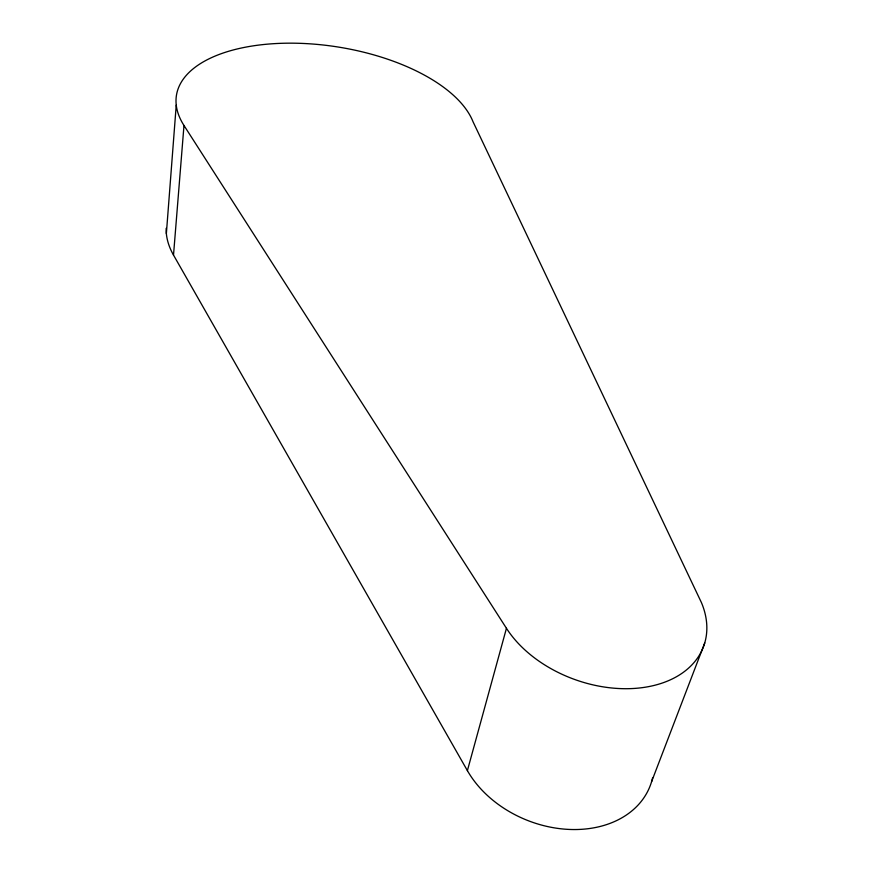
<?xml version="1.0" encoding="UTF-8"?>
<svg xmlns="http://www.w3.org/2000/svg" width="873" height="873" viewBox="0 0 873 873"><rect width="100%" height="100%" fill="white"/><g stroke="black" fill="none" stroke-linecap="round" stroke-linejoin="round"><path stroke-width="1.31" d="M166.361 233.582L176.237 105.142M652.6 777.832A101.639 76.813 21.7 0 1 569.807 829.459A101.639 76.813 21.7 0 1 467.393 770.63L173.509 255.08L183.985 125.483A151.466 72.83 8.9 0 1 286.693 43.192A151.466 72.83 8.9 0 1 473.024 121.729L701.401 602.523A109.671 75.089 19.6 0 1 642.266 687.651A109.671 75.089 19.6 0 1 506.449 628.298L183.985 125.483M467.393 770.63L506.449 628.298M651.564 781.739L704.74 642.954M173.509 255.08A143.478 78.035 8.4 0 1 166.165 228.355"/></g></svg>
